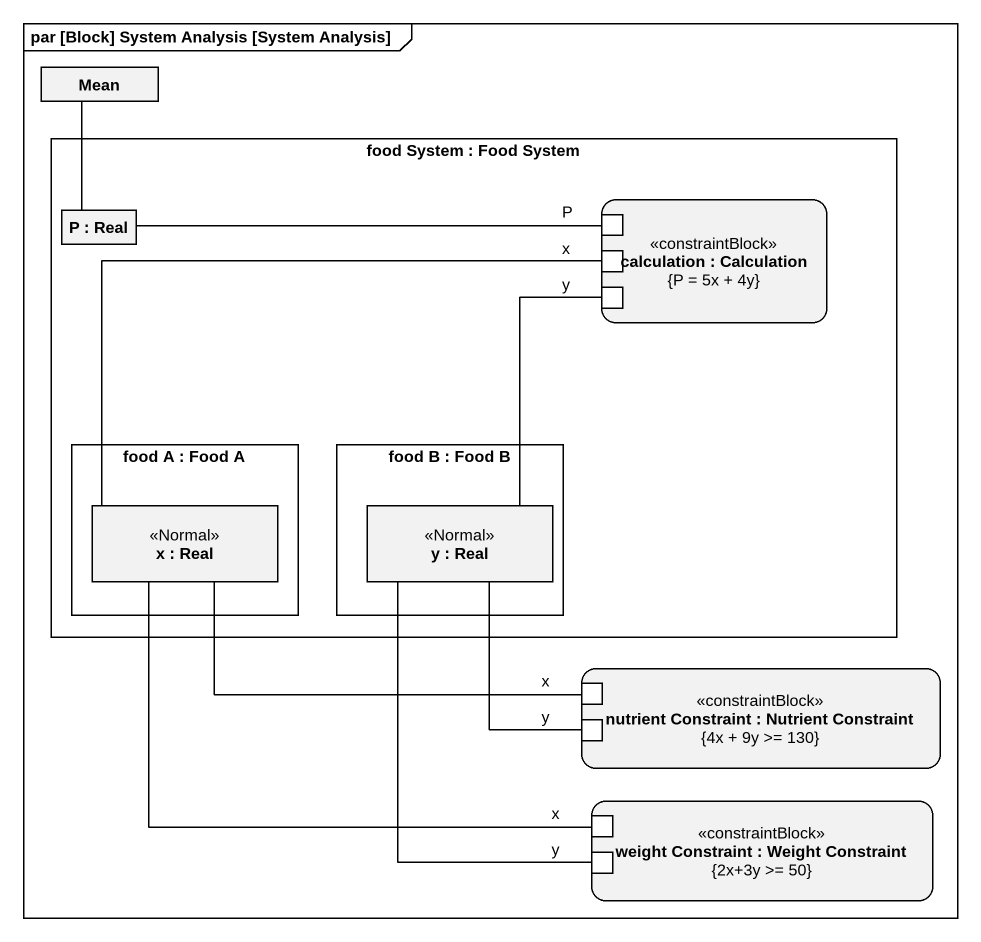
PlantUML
@startuml
mainframe par [Block] System Analysis [System Analysis]
rectangle Mean
rectangle "food System : Food System" as food_System {
  rectangle "P : Real" as P
  rectangle "calculation : Calculation\n{P = 5x + 4y}" as calculation <<constraintBlock>> {
    port "P" as P_2
    port "x" as x_
    port y
  }
  rectangle "food A : Food A" as food_A {
    rectangle "x : Real" as x__2 <<Normal>>
  }
  rectangle "food B : Food B" as food_B {
    rectangle "y : Real" as y_2 <<Normal>>
  }
}
rectangle "nutrient Constraint : Nutrient Constraint\n{4x + 9y >= 130}" as nutrient_Constraint <<constraintBlock>> {
  port "x" as x__3
  port "y" as y_3
}
rectangle "weight Constraint : Weight Constraint\n{2x+3y >= 50}" as weight_Constraint <<constraintBlock>> {
  port "x" as x__4
  port "y" as y_4
}
P -up- Mean
P -right- P_2
x_ -- x__2
y -- y_2
x__3 -left- x__2
y_3 -up- y_2
x__4 -up- x__2
y_4 -up- y_2
@enduml
